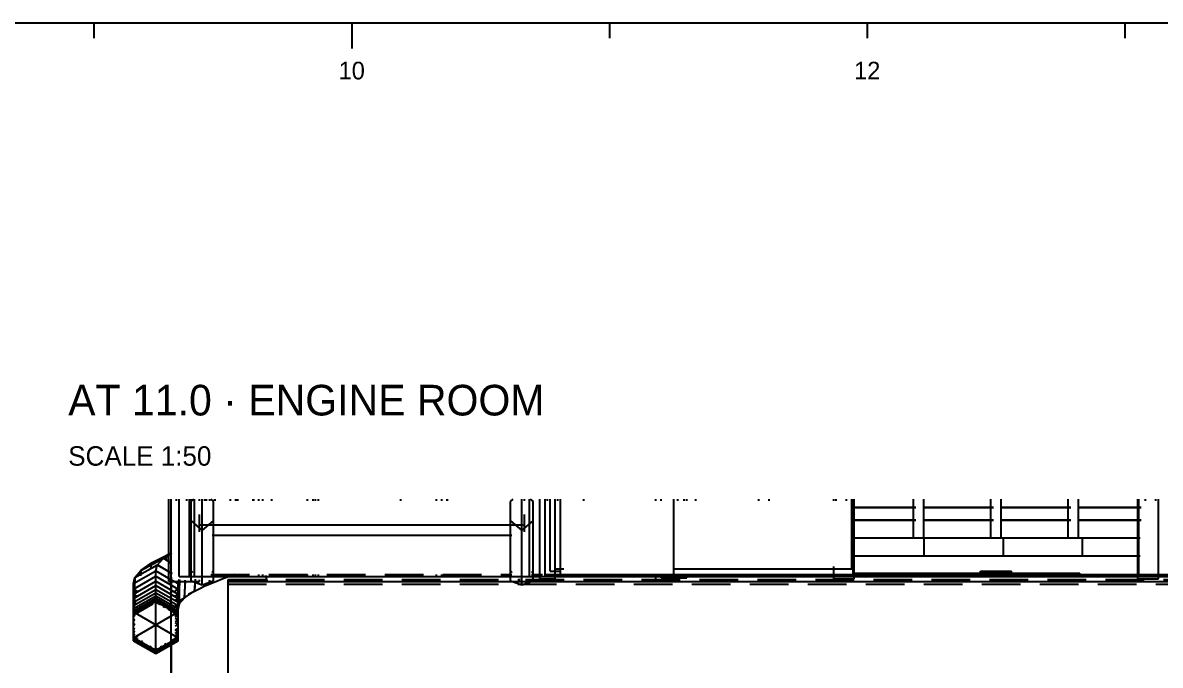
# Model space of a CAD drawing. Extents: x 5 to 836, y 5 to 589.
# Drawn here: x 207.5 to 295.7, y 203.1 to 253 of the extents above; entities that cross this region are included whole.
import ezdxf
from ezdxf.enums import TextEntityAlignment as Align

# ---------------------------------------------------------------- set-up
doc = ezdxf.new("R2010")
doc.units = 0
doc.linetypes.add('DASHED', pattern=[4.5, 3, -1.5])
for name, color, linetype in [('CUT', 7, 'CONTINUOUS'), ('DETAIL', 8, 'CONTINUOUS'), ('DIM', 3, 'CONTINUOUS'), ('MARKING', 4, 'DASHED'), ('OUTLINE', 7, 'CONTINUOUS'), ('TEXT', 7, 'CONTINUOUS')]:
    doc.layers.add(name, color=color, linetype=linetype)

msp = doc.modelspace()

# ---------------------------------------------------------------- linework, layer by layer
at = {"layer": 'CUT'}
for p, q in [((219, 200.66), (219, 216)), ((219.6, 210), (219.6, 216)), ((220.4, 210), (220.4, 216)), ((220.53, 215.82), (220.74, 216)), ((220.53, 214.32), (220.53, 215.82)), ((220.8, 210), (220.8, 216)), ((222.06, 216), (222.27, 215.82)), ((222.27, 214.32), (222.27, 215.82)), ((245.33, 215.82), (245.54, 216)), ((245.33, 214.32), (245.33, 215.82)), ((246.8, 210), (246.8, 216)), ((246.86, 216), (247.07, 215.82)), ((247.07, 214.32), (247.07, 215.82)), ((248, 210), (248, 216)), ((248.4, 210.4), (248.4, 216)), ((249.2, 210), (249.2, 216)), ((258, 210), (258, 216)), ((220.53, 214.32), (221.4, 213.56)), ((221.4, 213.56), (222.27, 214.31)), ((245.33, 214.32), (246.2, 213.56)), ((246.2, 213.56), (247.07, 214.31)), ((248, 210.16), (358, 210.16)), ((248.4, 210.4), (249.2, 210.4)), ((219.6, 210), (386.4, 210)), ((223.4, 146), (223.4, 209.6)), ((223.4, 209.6), (382.6, 209.6)), ((248, 210.06), (358, 210.06)), ((216.07, 207.26), (217.8, 208.26)), ((217.8, 208.26), (219.53, 207.26)), ((216.07, 205.26), (216.07, 207.26)), ((219.53, 205.26), (219.53, 207.26)), ((216.07, 205.26), (217.8, 204.26)), ((217.8, 204.26), (219.53, 205.26))]:
    msp.add_line(p, q, dxfattribs=at)
at = {"layer": 'DETAIL'}
for p, q in [((218.8, 209.6), (218.8, 216)), ((219.4, 215.86), (219.4, 216)), ((219.6, 215.86), (219.6, 216)), ((220.2, 215.86), (220.2, 216)), ((220.4, 210.4), (220.4, 216)), ((220.53, 215.86), (220.53, 216)), ((220.53, 209.67), (220.53, 215.82)), ((220.6, 215.86), (220.6, 216)), ((220.8, 215.86), (220.8, 216)), ((221.18, 215.86), (221.18, 216)), ((221.2, 215.86), (221.2, 216)), ((221.4, 209.34), (221.4, 216)), ((221.6, 215.86), (221.6, 216)), ((221.73, 215.86), (221.73, 216)), ((222.27, 209.67), (222.27, 215.82)), ((222.38, 215.86), (222.38, 216)), ((222.4, 215.86), (222.4, 216)), ((223.6, 215.86), (223.6, 216)), ((224.16, 215.86), (224.16, 216)), ((225.36, 215.86), (225.36, 216)), ((226.09, 215.86), (226.09, 216)), ((229.57, 215.86), (229.57, 216)), ((230, 215.86), (230, 216)), ((230.43, 215.86), (230.43, 216)), ((236.8, 215.86), (236.8, 216)), ((239.57, 215.86), (239.57, 216)), ((240, 215.86), (240, 216)), ((240.4, 215.86), (240.4, 216)), ((240.43, 215.86), (240.43, 216)), ((245.33, 209.67), (245.33, 215.82)), ((246.2, 209.34), (246.2, 216)), ((246.4, 215.87), (246.4, 216)), ((246.8, 215.86), (246.8, 216)), ((247.07, 209.67), (247.07, 215.82)), ((247.6, 209.8), (247.6, 216)), ((248, 215.86), (248, 216)), ((248.2, 215.86), (248.2, 216)), ((248.4, 210.4), (248.4, 216)), ((248.8, 209.8), (248.8, 216)), ((249.2, 210), (249.2, 216)), ((256.6, 215.86), (256.6, 216)), ((257, 215.86), (257, 216)), ((258, 210), (258, 216)), ((258.3, 215.86), (258.3, 216)), ((258.8, 215.86), (258.8, 216)), ((259, 215.86), (259, 216)), ((259.7, 215.86), (259.7, 216)), ((264.6, 215.86), (264.6, 216)), ((265.4, 215.86), (265.4, 216)), ((270.4, 215.86), (270.4, 216)), ((270.6, 215.86), (270.6, 216)), ((271.4, 215.86), (271.4, 216)), ((271.8, 210.6), (271.8, 216)), ((271.89, 215.39), (276.78, 215.39)), ((271.92, 210), (271.92, 216)), ((272, 209.8), (272, 216)), ((276.6, 213), (276.6, 216)), ((277.34, 215.39), (282.79, 215.39)), ((277.4, 213), (277.4, 216)), ((282.6, 213), (282.6, 216)), ((283.35, 215.39), (288.81, 215.39)), ((283.4, 213), (283.4, 216)), ((288.6, 213), (288.6, 216)), ((289.37, 215.39), (294.26, 215.39)), ((289.4, 213), (289.4, 216)), ((294, 209.8), (294, 216)), ((294.08, 210), (294.08, 216)), ((294.6, 215.86), (294.6, 216)), ((295.4, 215.86), (295.4, 216)), ((295.6, 209.8), (295.6, 216)), ((221.2, 213.47), (221.2, 214.8)), ((246.4, 213.47), (246.4, 214.8)), ((271.89, 215.35), (276.78, 215.35)), ((277.34, 215.35), (282.79, 215.35)), ((283.35, 215.35), (288.81, 215.35)), ((289.37, 215.35), (294.26, 215.35)), ((221.2, 214), (246.4, 214)), ((271.89, 214.4), (276.78, 214.4)), ((271.89, 214.36), (276.78, 214.36)), ((277.34, 214.4), (282.79, 214.4)), ((277.34, 214.36), (282.79, 214.36)), ((283.35, 214.4), (288.81, 214.4)), ((283.35, 214.36), (288.81, 214.36)), ((289.37, 214.4), (294.26, 214.4)), ((289.37, 214.36), (294.26, 214.36)), ((222.17, 213.2), (245.43, 213.2)), ((271.98, 213), (294.18, 213)), ((277.43, 211.6), (277.43, 213)), ((283.57, 211.6), (283.57, 213)), ((289.71, 211.6), (289.71, 213)), ((216.63, 210.45), (218.39, 211.41)), ((216.65, 210.48), (218.42, 211.41)), ((216.65, 210.48), (217.45, 211.02)), ((217.44, 210.62), (217.45, 211.02)), ((217.45, 211.02), (218.99, 211.83)), ((217.45, 210.65), (217.47, 211.05)), ((217.47, 211.05), (219.02, 211.83)), ((217.47, 211.05), (218.63, 211.63)), ((217.94, 210.9), (218.39, 211.41)), ((218.39, 211.41), (218.96, 211.06)), ((218.42, 211.41), (218.99, 211.79)), ((218.42, 211.41), (218.99, 211.05)), ((218.61, 211.24), (218.63, 211.63)), ((218.62, 211.27), (218.65, 211.66)), ((218.63, 211.63), (218.99, 211.81)), ((218.65, 211.66), (219.01, 211.84)), ((218.65, 211.66), (219.03, 211.82)), ((271.98, 211.6), (294.18, 211.6)), ((216.07, 209.44), (217.8, 210.44)), ((216.07, 209.45), (217.81, 210.44)), ((216.17, 209.91), (217.91, 210.9)), ((216.19, 209.94), (217.94, 210.9)), ((216.19, 209.94), (216.63, 210.45)), ((216.63, 210.05), (216.63, 210.45)), ((216.64, 210.08), (216.65, 210.48)), ((217.8, 204), (217.8, 210.44)), ((217.8, 210.44), (219.53, 209.44)), ((217.81, 210.44), (217.91, 210.9)), ((217.81, 210.44), (218.96, 209.77)), ((217.91, 210.9), (219.06, 210.23)), ((217.94, 210.9), (218.97, 210.28)), ((220.4, 210.4), (220.53, 210.4)), ((220.53, 210.33), (220.66, 210.38)), ((222.14, 210.38), (222.27, 210.33)), ((223.44, 210.01), (223.94, 210.18)), ((223.44, 210.01), (223.45, 210.14)), ((223.46, 210.03), (223.47, 210.17)), ((226.09, 210), (226.09, 210.14)), ((229.57, 210), (229.57, 210.14)), ((230, 210), (230, 210.14)), ((230.43, 210), (230.43, 210.14)), ((236.8, 210), (236.8, 210.14)), ((239.57, 210), (239.57, 210.14)), ((240, 210), (240, 210.14)), ((240.4, 210), (240.4, 210.14)), ((240.43, 210), (240.43, 210.14)), ((245.33, 210.33), (245.46, 210.38)), ((246.94, 210.38), (247.07, 210.33)), ((248.4, 210.4), (249.2, 210.4)), ((248.76, 210.6), (249.46, 210.6)), ((250, 210.02), (250, 210.14)), ((256.6, 209.65), (256.6, 210.15)), ((257, 209.89), (257, 210.17)), ((257.98, 210.6), (271.8, 210.6)), ((258.8, 210), (258.8, 210.14)), ((259, 209.89), (259, 210.17)), ((261.5, 210.02), (261.5, 210.14)), ((270.4, 209.8), (270.4, 210.76)), ((271.95, 210.26), (289.5, 210.26)), ((281.8, 210.4), (284.2, 210.4)), ((289.5, 210.02), (289.5, 210.26)), ((216.06, 207.45), (216.07, 209.45)), ((216.07, 209.02), (217.8, 210.02)), ((216.07, 209.45), (216.17, 209.91)), ((216.07, 208.63), (217.8, 209.63)), ((216.07, 205), (216.07, 209.44)), ((216.07, 208.29), (217.8, 209.29)), ((216.15, 207.94), (216.19, 209.94)), ((216.16, 207.91), (216.17, 209.91)), ((217.8, 210.02), (219.53, 209.02)), ((217.8, 209.63), (219.53, 208.63)), ((217.8, 209.29), (219.53, 208.29)), ((218.8, 209.6), (221.2, 209.6)), ((219.31, 209.57), (219.54, 209.43)), ((219.53, 205), (219.53, 209.44)), ((219.53, 207.43), (219.54, 209.43)), ((219.54, 209.43), (219.61, 209.78)), ((219.61, 207.87), (219.65, 209.73)), ((219.63, 207.9), (219.64, 209.76)), ((220.03, 208.34), (220.09, 209.67)), ((220.05, 208.37), (220.08, 209.7)), ((220.53, 209.67), (221.4, 209.34)), ((220.81, 208.85), (220.87, 209.79)), ((220.81, 208.85), (221.97, 209.44)), ((220.83, 208.88), (220.87, 209.68)), ((221.2, 209.6), (221.2, 209.74)), ((221.4, 209.34), (222.27, 209.67)), ((221.71, 209.29), (221.95, 209.41)), ((221.73, 209.32), (221.97, 209.44)), ((221.95, 209.41), (223.46, 210.03)), ((221.95, 209.41), (221.97, 209.68)), ((221.97, 209.44), (221.99, 209.71)), ((222.1, 210), (245.43, 210)), ((223.32, 209.95), (223.44, 210.01)), ((223.34, 209.98), (223.46, 210.03)), ((223.4, 146), (223.4, 209.6)), ((223.4, 209.6), (382.6, 209.6)), ((245.33, 209.67), (246.2, 209.34)), ((246.2, 209.34), (247.07, 209.67)), ((246.88, 210), (271.92, 210)), ((247.6, 209.8), (248.8, 209.8)), ((248.67, 210.02), (250, 210.02)), ((257, 209.89), (259, 209.89)), ((261.5, 210.02), (270.55, 210.02)), ((270.4, 209.8), (272, 209.8)), ((271.95, 210.02), (289.5, 210.02)), ((281.8, 210), (284.2, 210)), ((294, 209.8), (295.6, 209.8)), ((294.08, 210), (311.92, 210)), ((216.07, 209.02), (216.42, 208.82)), ((216.07, 207.99), (217.8, 208.99)), ((216.07, 207.73), (217.8, 208.73)), ((216.07, 208.63), (216.41, 208.43)), ((216.07, 207.5), (217.8, 208.5)), ((216.07, 207.32), (217.8, 208.32)), ((217.8, 208.99), (219.53, 207.99)), ((217.8, 208.73), (219.53, 207.73)), ((217.8, 208.5), (219.53, 207.5)), ((217.8, 208.32), (219.53, 207.32)), ((219.29, 208.89), (219.52, 209.02)), ((219.3, 208.5), (219.53, 208.63)), ((219.47, 208.05), (220.05, 208.37)), ((219.56, 208.09), (220.03, 208.34)), ((219.61, 207.87), (220.05, 208.37)), ((220.03, 208.34), (220.83, 208.88)), ((220.34, 208.62), (220.81, 208.86)), ((220.36, 208.64), (220.83, 208.88)), ((216.06, 207.45), (216.16, 207.91)), ((216.06, 207.45), (216.18, 207.38)), ((216.07, 208.29), (216.18, 208.22)), ((216.07, 207.24), (217.8, 208.24)), ((216.07, 207.18), (217.8, 208.18)), ((216.07, 207.17), (217.8, 208.17)), ((216.07, 207.11), (217.8, 208.11)), ((216.07, 207.08), (217.8, 208.08)), ((216.07, 207.73), (216.18, 207.66)), ((216.07, 207.5), (216.18, 207.44)), ((216.07, 207.44), (216.18, 207.37)), ((216.15, 207.94), (216.24, 208.04)), ((216.15, 207.94), (216.26, 207.87)), ((216.41, 207.26), (217.57, 207.93)), ((216.41, 207.23), (217.57, 207.89)), ((216.41, 207.21), (217.57, 207.87)), ((217.8, 208.24), (219.53, 207.24)), ((217.8, 208.18), (219.53, 207.18)), ((217.8, 208.17), (219.53, 207.17)), ((217.8, 208.11), (219.53, 207.11)), ((217.8, 208.08), (219.53, 207.08)), ((217.8, 208.06), (218.15, 207.86)), ((217.8, 208.03), (218.15, 207.83)), ((217.8, 208.01), (218.15, 207.81)), ((218.38, 207.73), (218.49, 207.66)), ((218.38, 207.69), (218.5, 207.63)), ((218.38, 207.67), (218.5, 207.61)), ((218.72, 207.53), (219.53, 207.06)), ((218.72, 207.49), (219.54, 207.02)), ((218.72, 207.47), (219.53, 207.01)), ((219.28, 207.7), (219.63, 207.9)), ((219.3, 208.16), (219.53, 208.29)), ((219.3, 207.59), (219.53, 207.73)), ((219.3, 207.37), (219.53, 207.5)), ((219.3, 207.31), (219.53, 207.44)), ((219.3, 207.3), (219.53, 207.43)), ((219.38, 207.74), (219.61, 207.87)), ((219.53, 207.43), (219.63, 207.9)), ((216.06, 207.17), (216.18, 207.1)), ((216.06, 207.02), (216.18, 207.09)), ((216.06, 207.01), (216.18, 206.94)), ((216.07, 207.32), (216.18, 207.26)), ((216.07, 205.24), (219.53, 207.24)), ((216.07, 207.24), (219.53, 205.24)), ((216.07, 207.06), (216.18, 207.13)), ((216.07, 207.11), (216.18, 207.04)), ((216.07, 207.01), (216.18, 207.07)), ((216.07, 207.06), (216.18, 206.99)), ((216.07, 207.03), (216.19, 206.96)), ((216.07, 207), (216.18, 206.93)), ((216.07, 206.63), (216.18, 206.7)), ((216.07, 206.63), (216.18, 206.57)), ((219.3, 207.19), (219.53, 207.32)), ((219.3, 207.03), (219.54, 207.17)), ((219.3, 206.97), (219.53, 207.11)), ((219.3, 206.93), (219.53, 207.06)), ((219.3, 206.89), (219.53, 207.03)), ((219.3, 206.87), (219.54, 207.01)), ((219.3, 206.87), (219.53, 207)), ((219.3, 206.77), (219.53, 206.63)), ((219.3, 206.5), (219.53, 206.63)), ((216.07, 206.29), (216.18, 206.36)), ((216.07, 206.29), (216.18, 206.22)), ((216.07, 205.99), (216.18, 205.92)), ((216.07, 205.73), (216.18, 205.79)), ((216.07, 205.73), (216.18, 205.66)), ((219.3, 206.42), (219.53, 206.29)), ((219.3, 206.16), (219.53, 206.29)), ((219.3, 205.85), (219.53, 205.99)), ((219.3, 205.86), (219.53, 205.73)), ((219.3, 205.59), (219.53, 205.73)), ((216.07, 205.5), (216.18, 205.57)), ((216.07, 205.5), (216.18, 205.44)), ((216.07, 205.32), (216.18, 205.39)), ((216.07, 205.17), (216.41, 205.37)), ((216.07, 205.32), (216.41, 205.12)), ((216.07, 205.24), (217.8, 204.24)), ((216.07, 205.06), (216.3, 205.19)), ((216.07, 205.18), (217.8, 204.18)), ((216.07, 205.17), (217.8, 204.17)), ((216.07, 205.11), (216.18, 205.17)), ((216.07, 205.03), (216.3, 205.16)), ((216.07, 205.01), (216.3, 205.14)), ((216.07, 205), (216.3, 205.13)), ((216.07, 205.11), (217.8, 204.11)), ((216.07, 205.11), (217.8, 204.11)), ((216.07, 205.08), (217.8, 204.08)), ((216.07, 205.06), (217.8, 204.06)), ((216.07, 205.03), (217.8, 204.03)), ((216.07, 205.01), (217.8, 204.01)), ((216.65, 204.99), (216.76, 204.92)), ((217.8, 204.24), (219.53, 205.24)), ((217.8, 204.18), (219.53, 205.18)), ((217.8, 204.17), (219.53, 205.17)), ((217.8, 204.11), (219.53, 205.11)), ((217.8, 204.08), (219.53, 205.08)), ((217.8, 204.06), (219.53, 205.06)), ((217.8, 204.03), (219.53, 205.03)), ((217.8, 204.01), (219.53, 205.01)), ((218.49, 204.72), (218.61, 204.79)), ((218.95, 204.99), (219.53, 205.32)), ((219.3, 205.64), (219.53, 205.5)), ((219.3, 205.37), (219.53, 205.5)), ((219.3, 205.46), (219.53, 205.32)), ((219.3, 205.3), (219.53, 205.17)), ((219.3, 205.24), (219.53, 205.11)), ((219.3, 205.19), (219.53, 205.06)), ((219.3, 205.16), (219.53, 205.03)), ((219.3, 205.14), (219.53, 205.01)), ((219.3, 205.13), (219.53, 205)), ((217.34, 204.59), (217.45, 204.52)), ((217.68, 204.39), (217.8, 204.32)), ((217.8, 204.32), (217.92, 204.39)), ((218.15, 204.52), (218.26, 204.59))]:
    msp.add_line(p, q, dxfattribs=at)
at = {"layer": 'DIM'}
for p, q in [((25, 253), (741, 253)), ((213, 253), (213, 251.8)), ((233, 253), (233, 251)), ((253, 253), (253, 251.8)), ((273, 253), (273, 251.8)), ((293, 253), (293, 251.8))]:
    msp.add_line(p, q, dxfattribs=at)
at = {"layer": 'MARKING'}
for p, q in [((222.08, 210.16), (245.43, 210.16)), ((246.96, 210.16), (247.8, 210.16)), ((248.7, 210.16), (357.44, 210.16)), ((223.4, 209.4), (223.4, 209.76)), ((223.4, 209.76), (246.06, 209.76)), ((223.4, 209.4), (382.6, 209.4)), ((246.48, 209.76), (359.66, 209.76)), ((248.7, 210.06), (357.44, 210.06))]:
    msp.add_line(p, q, dxfattribs=at)
at = {"layer": 'OUTLINE'}
for p, q in [((219, 208.85), (219, 216)), ((220.4, 215.86), (220.4, 216)), ((222, 215.86), (222, 216)), ((224, 215.86), (224, 216)), ((225.4, 215.87), (225.4, 216)), ((225.8, 215.86), (225.8, 216)), ((226.8, 215.86), (226.8, 216)), ((230.2, 215.86), (230.2, 216)), ((249, 215.86), (249, 216)), ((251, 215.86), (251, 216)), ((224, 210), (224, 210.14)), ((225.8, 210), (225.8, 210.14)), ((226.32, 210.09), (226.41, 209.69)), ((226.8, 210), (226.8, 210.14)), ((230.2, 210), (230.2, 210.14)), ((249, 210), (249, 210.14)), ((251, 210), (251, 210.14)), ((255.8, 210), (255.8, 210.13)), ((258.2, 210), (258.2, 210.13)), ((281.8, 210), (281.8, 210.4)), ((284.2, 210), (284.2, 210.4)), ((219, 209.94), (219, 208.7)), ((226.8, 210), (245.41, 210)), ((246.95, 210), (247.79, 210)), ((248.77, 210), (256.75, 210)), ((219, 204.98), (219, 201.94))]:
    msp.add_line(p, q, dxfattribs=at)

# ---------------------------------------------------------------- texts
at = {"layer": 'TEXT'}
for s, p in [('10', (233, 248.6)), ('12', (273, 248.6))]:
    msp.add_text(s, height=1.37, dxfattribs=at).set_placement(p, align=Align.CENTER)
for s, height, p in [('AT 11.0 · ENGINE ROOM', 2.38, (211, 222.5)), ('SCALE 1:50', 1.51, (211, 218.6))]:
    msp.add_text(s, height=height, dxfattribs=at).set_placement(p)

doc.saveas('drawing.dxf')
